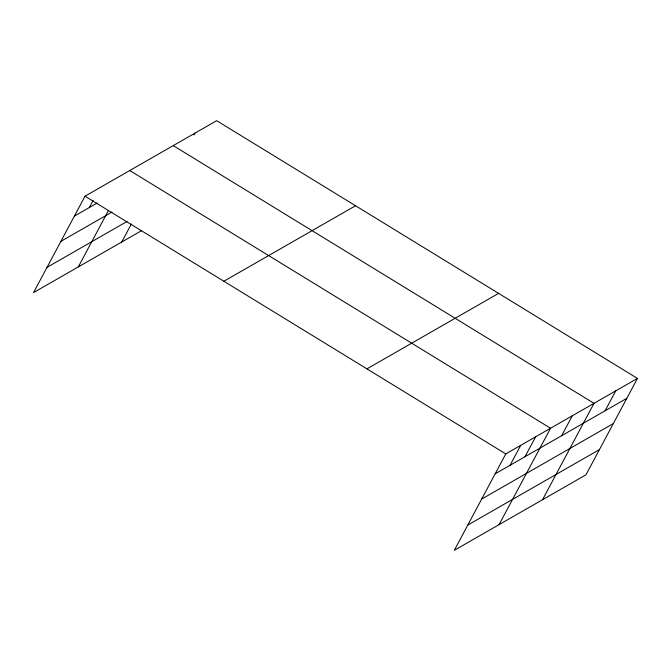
<?xml version="1.0" encoding="UTF-8"?>
<svg xmlns="http://www.w3.org/2000/svg" width="671" height="671" viewBox="0 0 671 671"><rect width="100%" height="100%" fill="white"/><g stroke="black" fill="none" stroke-linecap="round" stroke-linejoin="round"><path stroke-width="1.01" d="M637.45 378.419L505.783 453.915L454.317 550.304L585.984 474.808L637.45 378.419L216.683 120.696L85.016 196.192L33.55 292.581L141.682 230.581M89.302 207.557L93.168 200.31M78.314 266.915L108.559 210.266M121.761 241.996L131.39 223.971M193.986 134.963L194.959 133.152M510.077 465.271L520.713 445.359M524.999 456.716L535.634 436.804M499.081 524.638L550.555 428.249L129.78 170.526M561.644 435.705L572.279 415.785M542.537 499.719L594.003 403.33L173.227 145.607M605.091 410.786L615.726 390.874M74.38 216.112L97.203 203.019M60.91 241.35L112.007 212.044M47.029 267.352L127.096 221.438M223.871 281.241L355.538 205.745M366.936 368.865L498.595 293.37M495.156 473.827L626.815 398.331M481.677 499.065L613.344 423.569M467.796 525.066L599.455 449.57M85.016 196.192L505.783 453.915"/></g></svg>
